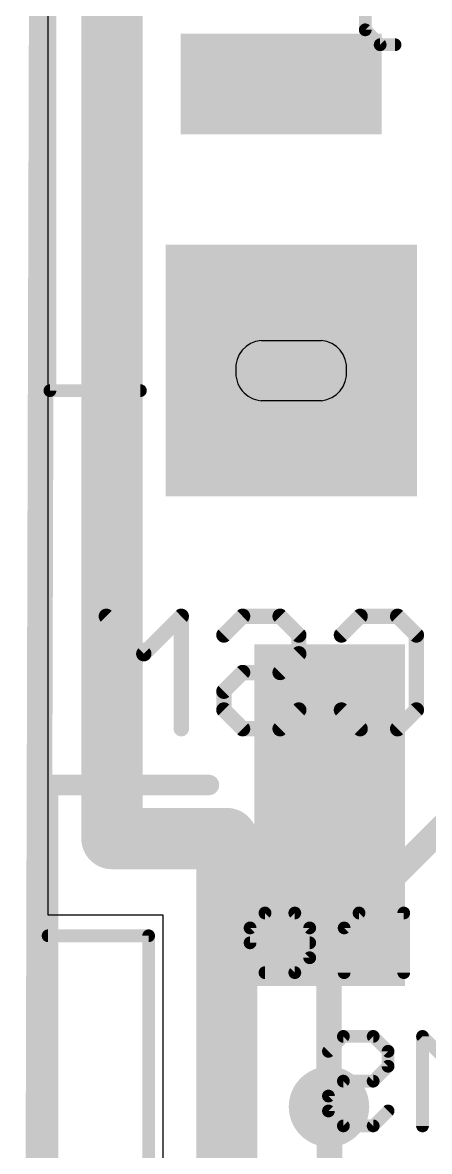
# Model space of a CAD drawing. Extents: x -0.3 to 32, y -0.4 to 44.5.
# Drawn here: x -0.25 to 3.79, y 10.73 to 21.96 of the extents above; entities that cross this region are included whole.
import ezdxf

# ---------------------------------------------------------------- set-up
doc = ezdxf.new("R2010")
doc.units = 0
for name, color, linetype in [('1', 14, 'CONTINUOUS'), ('16', 174, 'CONTINUOUS'), ('17', 94, 'CONTINUOUS'), ('18', 94, 'CONTINUOUS'), ('20', 178, 'CONTINUOUS'), ('21', 2, 'CONTINUOUS'), ('22', 6, 'CONTINUOUS')]:
    doc.layers.add(name, color=color, linetype=linetype)

# ---------------------------------------------------------------- blocks, each defined once
blk = doc.blocks.new('RECT')
blk.add_solid([(-0.5, -0.5), (0.5, -0.5), (-0.5, 0.5), (0.5, 0.5)])
blk = doc.blocks.new('SQUAREP')
blk.add_solid([(-0.5, -0.5), (0.5, -0.5), (-0.5, 0.5), (0.5, 0.5)])
blk = doc.blocks.new('ROUNDV')
at = {"const_width": 0.5}
blk.add_lwpolyline([(0, -0.25, 1), (0, 0.25, 1), (0, -0.25)], format="xyb", dxfattribs=at)

msp = doc.modelspace()

# ---------------------------------------------------------------- linework, layer by layer
at = {"layer": '1', "const_width": 0.254}
for points in [[(0, 44.323), (-0.127, -0.254)], [(2.794, 11.176), (2.8, 11.17)], [(2.8, 7.876), (2.8, 11.17)]]:
    msp.add_lwpolyline(points, dxfattribs=at)
at = {"layer": '1', "const_width": 0.127}
for points in [[(2.8389, 11.2209, 1), (2.7491, 11.1311)], [(2.8635, 11.17, 1), (2.7365, 11.17)], [(2.7551, 11.1251, 1), (2.8449, 11.2149)]]:
    msp.add_lwpolyline(points, format="xyb", dxfattribs=at)
at = {"layer": '16'}
for points, const_width in [([(0, 44.323), (-0.127, 0)], 0.254), ([(0.635, 13.843), (0.635, 31.623)], 0.6096), ([(5.588, 15.621), (2.794, 12.827)], 0.254), ([(1.778, 13.843), (0.635, 13.843)], 0.6096), ([(1.778, 8.509), (1.778, 13.843)], 0.6096), ([(2.794, 12.827), (2.794, 11.176)], 0.254)]:
    msp.add_lwpolyline(points, dxfattribs=dict(at, const_width=const_width))
for points, const_width in [([(0.635, 13.9954, 1), (0.635, 13.6906)], 0.3048), ([(1.9304, 13.843, 1), (1.6256, 13.843)], 0.3048), ([(1.778, 13.6906, 1), (1.778, 13.9954)], 0.3048), ([(0.4826, 13.843, 1), (0.7874, 13.843)], 0.3048), ([(2.8575, 12.827, 1), (2.7305, 12.827)], 0.127), ([(2.7491, 12.8719, 1), (2.8389, 12.7821)], 0.127), ([(2.7305, 11.176, 1), (2.8575, 11.176)], 0.127)]:
    msp.add_lwpolyline(points, format="xyb", dxfattribs=dict(at, const_width=const_width))
at = {"layer": '20'}
for p, q in [((0, 13.081), (0, 41.91)), ((2.118, 18.798), (2.718, 18.798)), ((2.718, 18.198), (2.118, 18.198)), ((1.143, 13.081), (0, 13.081)), ((1.143, 9.271), (1.143, 13.081))]:
    msp.add_line(p, q, dxfattribs=at)
for centre, start, end in [((2.143, 18.523), 95.1944, 185.1944), ((2.693, 18.523), 354.8056, 84.8056), ((2.143, 18.473), 174.8056, 264.8056), ((2.693, 18.473), 275.1944, 5.1944)]:
    msp.add_arc(centre, 0.2761, start, end, dxfattribs=at)
at = {"layer": '21'}
for points, const_width in [([(0.018, 25.898), (0.018, 18.298)], 0.127), ([(0.018, 18.298), (0.918, 18.298)], 0.127), ([(0, 12.876), (0, 14.376)], 0.2032), ([(0, 14.376), (1.6, 14.376)], 0.2032), ([(0, 9.476), (0, 12.876)], 0.2032), ([(0, 12.876), (1, 12.876)], 0.127), ([(1, 12.876), (1, 9.476)], 0.127)]:
    msp.add_lwpolyline(points, dxfattribs=dict(at, const_width=const_width))
for points, const_width in [([(0.018, 18.3298, 1), (0.018, 18.2663)], 0.0635), ([(-0.0137, 18.298, 1), (0.0498, 18.298)], 0.0635), ([(0.918, 18.2663, 1), (0.918, 18.3298)], 0.0635), ([(0.0508, 14.376, 1), (-0.0508, 14.376)], 0.1016), ([(0, 14.4268, 1), (0, 14.3252)], 0.1016), ([(1.6, 14.3252, 1), (1.6, 14.4268)], 0.1016), ([(0.0508, 12.876, 1), (-0.0508, 12.876)], 0.1016), ([(-0.0508, 12.876, 1), (0.0508, 12.876)], 0.1016), ([(0, 12.9078, 1), (0, 12.8443)], 0.0635), ([(1.0317, 12.876, 1), (0.9683, 12.876)], 0.0635), ([(1, 12.8443, 1), (1, 12.9078)], 0.0635)]:
    msp.add_lwpolyline(points, format="xyb", dxfattribs=dict(at, const_width=const_width))
at = {"layer": '22'}
for points, const_width in [([(3.1546, 21.8862), (3.1546, 22.6277)], 0.127), ([(3.3029, 21.7379), (3.1546, 21.8862)], 0.127), ([(3.4512, 21.7379), (3.3029, 21.7379)], 0.127), ([(0.9518, 15.6809), (0.5789, 16.0538)], 0.1524), ([(0.5789, 16.0538), (0.5789, 14.9352)], 0.1524), ([(1.3246, 16.0538), (0.9518, 15.6809)], 0.1524), ([(1.3246, 14.9352), (1.3246, 16.0538)], 0.1524), ([(1.7483, 15.8673), (1.9348, 16.0538)], 0.1524), ([(1.9348, 16.0538), (2.3076, 16.0538)], 0.1524), ([(2.3076, 16.0538), (2.494, 15.8673)], 0.1524), ([(2.9177, 15.8673), (3.1042, 16.0538)], 0.1524), ([(3.1042, 16.0538), (3.477, 16.0538)], 0.1524), ([(3.477, 16.0538), (3.6634, 15.8673)], 0.1524), ([(2.494, 15.8673), (2.494, 15.6809)], 0.1524), ([(3.6634, 15.8673), (3.6634, 15.1216)], 0.1524), ([(2.494, 15.6809), (2.3076, 15.4945)], 0.1524), ([(1.9348, 15.4945), (1.7483, 15.3081)], 0.1524), ([(2.3076, 15.4945), (1.9348, 15.4945)], 0.1524), ([(2.9177, 15.1216), (2.9177, 15.4945)], 0.1524), ([(2.9177, 15.4945), (3.2906, 15.4945)], 0.1524), ([(1.7483, 15.3081), (1.7483, 15.1216)], 0.1524), ([(1.7483, 15.1216), (1.9348, 14.9352)], 0.1524), ([(2.3076, 14.9352), (2.494, 15.1216)], 0.1524), ([(3.1042, 14.9352), (2.9177, 15.1216)], 0.1524), ([(3.6634, 15.1216), (3.477, 14.9352)], 0.1524), ([(1.9348, 14.9352), (2.3076, 14.9352)], 0.1524), ([(3.477, 14.9352), (3.1042, 14.9352)], 0.1524), ([(2.1574, 13.1027), (2.0091, 12.9544)], 0.127), ([(2.454, 13.1027), (2.1574, 13.1027)], 0.127), ([(2.6023, 12.9544), (2.454, 13.1027)], 0.127), ([(3.0929, 13.1027), (2.9446, 12.9544)], 0.127), ([(3.5378, 13.1027), (3.0929, 13.1027)], 0.127), ([(3.5378, 12.5095), (3.5378, 13.1027)], 0.127), ([(2.0091, 12.9544), (2.0091, 12.8061)], 0.127), ([(2.6023, 12.6578), (2.6023, 12.9544)], 0.127), ([(2.9446, 12.9544), (2.9446, 12.5095)], 0.127), ([(2.0091, 12.8061), (2.6023, 12.8061)], 0.127), ([(2.454, 12.5095), (2.6023, 12.6578)], 0.127), ([(2.1574, 12.5095), (2.454, 12.5095)], 0.127), ([(2.7887, 11.727), (2.937, 11.8753)], 0.127), ([(2.937, 11.8753), (3.2336, 11.8753)], 0.127), ([(3.2336, 11.8753), (3.3819, 11.727)], 0.127), ([(4.0208, 11.5787), (3.7242, 11.8753)], 0.127), ([(3.7242, 11.8753), (3.7242, 10.9855)], 0.127), ([(3.3819, 11.727), (3.3819, 11.5787)], 0.127), ([(3.3819, 11.5787), (3.2336, 11.4304)], 0.127), ([(2.937, 11.4304), (2.7887, 11.2821)], 0.127), ([(3.2336, 11.4304), (2.937, 11.4304)], 0.127), ([(2.7887, 11.2821), (2.7887, 11.1338)], 0.127), ([(2.7887, 11.1338), (2.937, 10.9855)], 0.127), ([(3.2336, 10.9855), (3.3819, 11.1338)], 0.127), ([(2.937, 10.9855), (3.2336, 10.9855)], 0.127)]:
    msp.add_lwpolyline(points, dxfattribs=dict(at, const_width=const_width))
for points, const_width in [([(3.1771, 21.9087, 1), (3.1322, 21.8638)], 0.0635), ([(3.1229, 21.8862, 1), (3.1864, 21.8862)], 0.0635), ([(3.3029, 21.7697, 1), (3.3029, 21.7062)], 0.0635), ([(3.2805, 21.7155, 1), (3.3254, 21.7604)], 0.0635), ([(3.4512, 21.7062, 1), (3.4512, 21.7697)], 0.0635), ([(0.6059, 16.0807, 1), (0.552, 16.0268)], 0.0762), ([(0.617, 16.0538, 1), (0.5408, 16.0538)], 0.0762), ([(1.3627, 16.0538, 1), (1.2865, 16.0538)], 0.0762), ([(1.3516, 16.0268, 1), (1.2977, 16.0807)], 0.0762), ([(1.9348, 16.0919, 1), (1.9348, 16.0157)], 0.0762), ([(1.9617, 16.0268, 1), (1.9078, 16.0807)], 0.0762), ([(2.3345, 16.0807, 1), (2.2807, 16.0268)], 0.0762), ([(2.3076, 16.0157, 1), (2.3076, 16.0919)], 0.0762), ([(3.1042, 16.0919, 1), (3.1042, 16.0157)], 0.0762), ([(3.1311, 16.0268, 1), (3.0772, 16.0807)], 0.0762), ([(3.5039, 16.0807, 1), (3.4501, 16.0268)], 0.0762), ([(3.477, 16.0157, 1), (3.477, 16.0919)], 0.0762), ([(2.5321, 15.8673, 1), (2.4559, 15.8673)], 0.0762), ([(3.7015, 15.8673, 1), (3.6253, 15.8673)], 0.0762), ([(1.7214, 15.8943, 1), (1.7753, 15.8404)], 0.0762), ([(2.4671, 15.8404, 1), (2.521, 15.8943)], 0.0762), ([(2.8908, 15.8943, 1), (2.9447, 15.8404)], 0.0762), ([(3.6365, 15.8404, 1), (3.6904, 15.8943)], 0.0762), ([(0.9248, 15.7078, 1), (0.9787, 15.654)], 0.0762), ([(0.9248, 15.654, 1), (0.9787, 15.7078)], 0.0762), ([(2.4559, 15.6809, 1), (2.5321, 15.6809)], 0.0762), ([(2.521, 15.654, 1), (2.4671, 15.7078)], 0.0762), ([(1.9348, 15.5326, 1), (1.9348, 15.4564)], 0.0762), ([(1.9617, 15.4675, 1), (1.9078, 15.5214)], 0.0762), ([(2.2807, 15.5214, 1), (2.3345, 15.4675)], 0.0762), ([(2.3076, 15.4564, 1), (2.3076, 15.5326)], 0.0762), ([(2.9558, 15.4945, 1), (2.8796, 15.4945)], 0.0762), ([(2.9177, 15.5326, 1), (2.9177, 15.4564)], 0.0762), ([(3.2906, 15.4564, 1), (3.2906, 15.5326)], 0.0762), ([(1.7864, 15.3081, 1), (1.7102, 15.3081)], 0.0762), ([(1.7214, 15.335, 1), (1.7753, 15.2811)], 0.0762), ([(1.7753, 15.1486, 1), (1.7214, 15.0947)], 0.0762), ([(1.7102, 15.1216, 1), (1.7864, 15.1216)], 0.0762), ([(2.521, 15.0947, 1), (2.4671, 15.1486)], 0.0762), ([(2.9447, 15.1486, 1), (2.8908, 15.0947)], 0.0762), ([(2.8796, 15.1216, 1), (2.9558, 15.1216)], 0.0762), ([(3.6253, 15.1216, 1), (3.7015, 15.1216)], 0.0762), ([(3.6904, 15.0947, 1), (3.6365, 15.1486)], 0.0762), ([(0.5408, 14.9352, 1), (0.617, 14.9352)], 0.0762), ([(1.2865, 14.9352, 1), (1.3627, 14.9352)], 0.0762), ([(1.9348, 14.9733, 1), (1.9348, 14.8971)], 0.0762), ([(1.9078, 14.9083, 1), (1.9617, 14.9621)], 0.0762), ([(2.2807, 14.9621, 1), (2.3345, 14.9083)], 0.0762), ([(2.3076, 14.8971, 1), (2.3076, 14.9733)], 0.0762), ([(3.1042, 14.9733, 1), (3.1042, 14.8971)], 0.0762), ([(3.0772, 14.9083, 1), (3.1311, 14.9621)], 0.0762), ([(3.4501, 14.9621, 1), (3.5039, 14.9083)], 0.0762), ([(3.477, 14.8971, 1), (3.477, 14.9733)], 0.0762), ([(2.1574, 13.1344, 1), (2.1574, 13.0709)], 0.0635), ([(2.1798, 13.0802, 1), (2.1349, 13.1251)], 0.0635), ([(2.4764, 13.1251, 1), (2.4315, 13.0802)], 0.0635), ([(2.454, 13.0709, 1), (2.454, 13.1344)], 0.0635), ([(3.0929, 13.1344, 1), (3.0929, 13.0709)], 0.0635), ([(3.1154, 13.0802, 1), (3.0705, 13.1251)], 0.0635), ([(3.5695, 13.1027, 1), (3.506, 13.1027)], 0.0635), ([(3.5378, 13.0709, 1), (3.5378, 13.1344)], 0.0635), ([(2.0408, 12.9544, 1), (1.9773, 12.9544)], 0.0635), ([(1.9866, 12.9768, 1), (2.0315, 12.9319)], 0.0635), ([(2.634, 12.9544, 1), (2.5705, 12.9544)], 0.0635), ([(2.5798, 12.9319, 1), (2.6247, 12.9768)], 0.0635), ([(2.9764, 12.9544, 1), (2.9129, 12.9544)], 0.0635), ([(2.9222, 12.9768, 1), (2.9671, 12.9319)], 0.0635), ([(2.0091, 12.8378, 1), (2.0091, 12.7743)], 0.0635), ([(1.9773, 12.8061, 1), (2.0408, 12.8061)], 0.0635), ([(2.6023, 12.7743, 1), (2.6023, 12.8378)], 0.0635), ([(2.5705, 12.6578, 1), (2.634, 12.6578)], 0.0635), ([(2.6247, 12.6353, 1), (2.5798, 12.6802)], 0.0635), ([(2.1574, 12.5413, 1), (2.1574, 12.4778)], 0.0635), ([(2.4315, 12.532, 1), (2.4764, 12.487)], 0.0635), ([(2.454, 12.4778, 1), (2.454, 12.5413)], 0.0635), ([(2.9129, 12.5095, 1), (2.9764, 12.5095)], 0.0635), ([(3.506, 12.5095, 1), (3.5695, 12.5095)], 0.0635), ([(2.937, 11.907, 1), (2.937, 11.8435)], 0.0635), ([(2.9594, 11.8528, 1), (2.9145, 11.8977)], 0.0635), ([(3.256, 11.8977, 1), (3.2111, 11.8528)], 0.0635), ([(3.2336, 11.8435, 1), (3.2336, 11.907)], 0.0635), ([(3.756, 11.8753, 1), (3.6925, 11.8753)], 0.0635), ([(3.7467, 11.8977, 1), (3.7018, 11.8528)], 0.0635), ([(3.4136, 11.727, 1), (3.3501, 11.727)], 0.0635), ([(2.7662, 11.7494, 1), (2.8111, 11.7045)], 0.0635), ([(3.3594, 11.7045, 1), (3.4043, 11.7494)], 0.0635), ([(3.3501, 11.5787, 1), (3.4136, 11.5787)], 0.0635), ([(3.4043, 11.5562, 1), (3.3594, 11.6011)], 0.0635), ([(2.937, 11.4621, 1), (2.937, 11.3986)], 0.0635), ([(2.9594, 11.4079, 1), (2.9145, 11.4528)], 0.0635), ([(3.2111, 11.4528, 1), (3.256, 11.4079)], 0.0635), ([(3.2336, 11.3986, 1), (3.2336, 11.4621)], 0.0635), ([(2.8204, 11.2821, 1), (2.7569, 11.2821)], 0.0635), ([(2.7662, 11.3045, 1), (2.8111, 11.2596)], 0.0635), ([(2.7569, 11.1338, 1), (2.8204, 11.1338)], 0.0635), ([(2.8111, 11.1562, 1), (2.7662, 11.1113)], 0.0635), ([(3.4043, 11.1113, 1), (3.3594, 11.1562)], 0.0635), ([(2.937, 11.0173, 1), (2.937, 10.9537)], 0.0635), ([(2.9145, 10.963, 1), (2.9594, 11.008)], 0.0635), ([(3.2111, 11.008, 1), (3.256, 10.963)], 0.0635), ([(3.2336, 10.9537, 1), (3.2336, 11.0173)], 0.0635), ([(3.6925, 10.9855, 1), (3.756, 10.9855)], 0.0635)]:
    msp.add_lwpolyline(points, format="xyb", dxfattribs=dict(at, const_width=const_width))

# ---------------------------------------------------------------- block references
at = {"layer": '1', "xscale": 2}
msp.add_blockref('RECT', (2.318, 21.348), dxfattribs=at)
at = {"layer": '1', "xscale": 1.5, "yscale": 3.4}
msp.add_blockref('RECT', (2.8, 14.076), dxfattribs=at)
at = {"layer": '17', "xscale": 2.5, "yscale": 2.5}
msp.add_blockref('SQUAREP', (2.418, 18.498), dxfattribs=at)
msp.add_blockref('SQUAREP', (2.418, 18.498), dxfattribs=at)
at = {"layer": '18', "xscale": 0.8001, "yscale": 0.8001}
for p in [(2.286, 21.336), (2.286, 21.336), (2.794, 11.176), (2.794, 11.176)]:
    msp.add_blockref('ROUNDV', p, dxfattribs=at)

doc.saveas('drawing.dxf')
